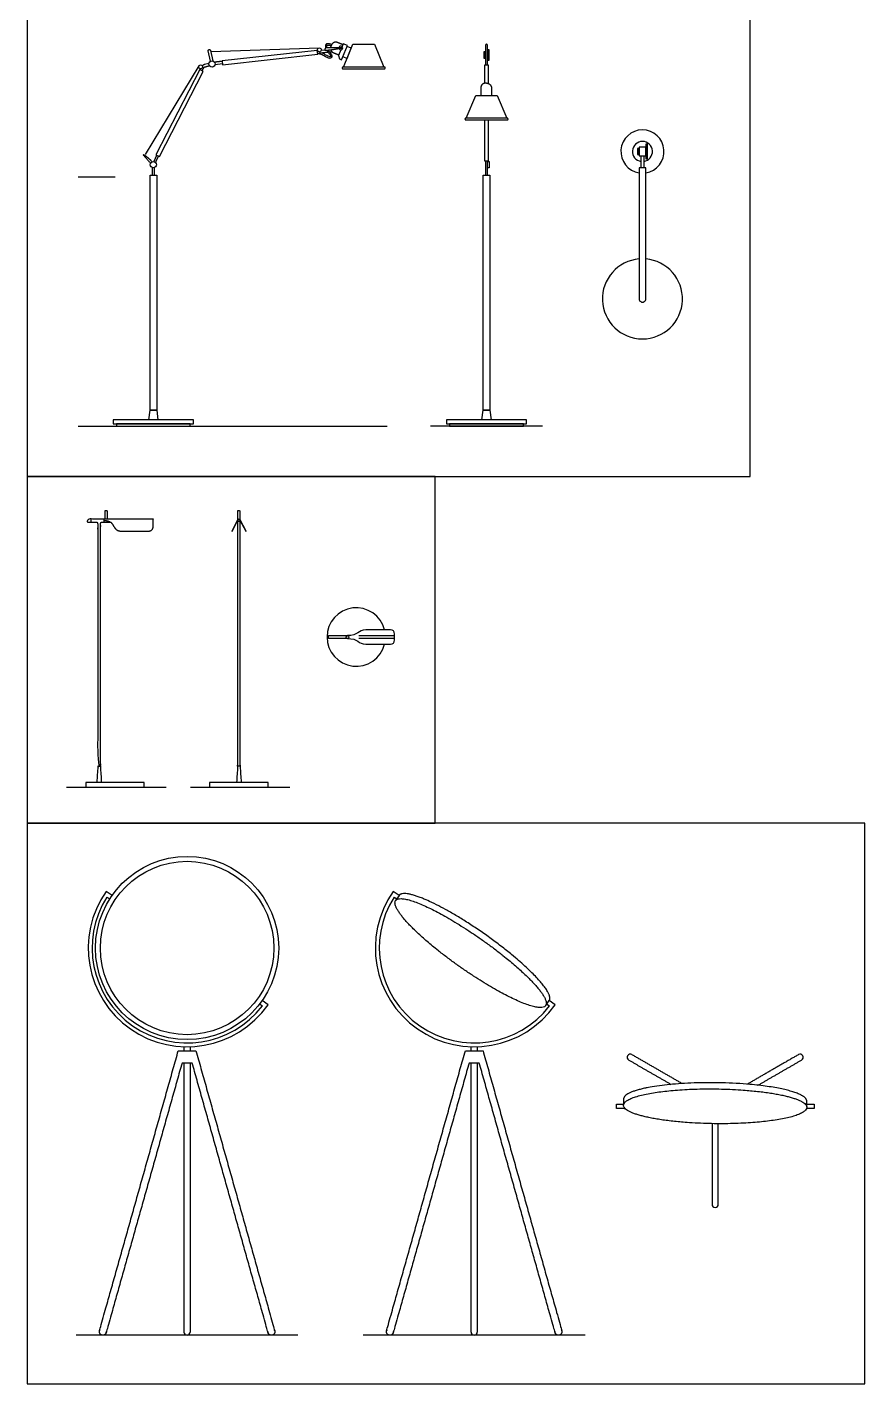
# Model space of a CAD drawing. Header units: millimetres. Extents: x 0 to 42.1, y -0.3 to 16.1.
# Drawn here: x 6.21 to 9.66, y 0.12 to 5.71 of the extents above; entities that cross this region are included whole.
import ezdxf

# ---------------------------------------------------------------- set-up
doc = ezdxf.new("R2010")
doc.units = ezdxf.units.MM
for name, color, linetype, true_color in [('AG-DETAILS', 7, 'Continuous', 0x66ffff), ('AG-DIAGRAM', 7, 'Continuous', 0xfecc66), ('AG-FURNITURE', 7, 'Continuous', 0x66ccff), ('AG-GUIDES', 7, 'Continuous', 0xcccccc), ('X-VPRT', 6, 'Continuous', 0xff00ff)]:
    doc.layers.add(name, color=color, linetype=linetype, true_color=true_color)

msp = doc.modelspace()

# ---------------------------------------------------------------- linework, layer by layer
at = {"layer": 'AG-DETAILS'}
for p, q in [((6.5218, 3.6844), (6.5218, 3.6729)), ((7.5738, 3.2043), (7.7204, 3.2043)), ((7.7204, 3.1928), (7.5738, 3.1928))]:
    msp.add_line(p, q, dxfattribs=at)
for points in [[(6.9628, 5.6132), (7.4104, 5.6281)], [(6.6938, 5.189), (6.9145, 5.5541)], [(6.4695, 3.6729), (6.4695, 3.6844)]]:
    msp.add_lwpolyline(points, dxfattribs=at)
msp.add_circle((6.8653, 1.9159), 0.3576, dxfattribs=at)
at = {"layer": 'AG-DIAGRAM'}
for points in [[(6.4163, 4.0684), (7.6898, 4.0684)], [(8.3304, 4.0685), (7.8695, 4.0685)], [(6.3682, 2.5795), (6.7787, 2.5795)], [(6.8788, 2.5795), (7.2893, 2.5795)], [(7.3225, 0.3189), (6.4081, 0.3189)], [(8.5063, 0.3189), (7.5919, 0.3189)]]:
    msp.add_lwpolyline(points, dxfattribs=at)
at = {"layer": 'AG-FURNITURE'}
for p, q in [((6.9617, 5.6181), (6.9712, 5.5745)), ((7.4041, 5.6161), (7.4025, 5.6159)), ((7.4326, 5.6192), (7.4179, 5.6176)), ((6.9212, 5.5423), (6.919, 5.5381)), ((6.981, 5.5601), (7.0111, 5.5634)), ((8.0957, 5.1624), (8.0957, 5.1034)), ((8.1042, 5.1034), (8.1042, 5.1624)), ((6.7218, 5.1342), (6.7218, 5.1034)), ((6.7303, 5.1034), (6.7303, 5.1342)), ((7.0505, 3.6346), (7.075, 3.6806)), ((7.0824, 3.6806), (7.1069, 3.6346)), ((7.0492, 3.6353), (7.0505, 3.6346)), ((7.1069, 3.6346), (7.1083, 3.6353)), ((6.5348, 2.126), (6.5461, 2.1181)), ((7.7186, 2.126), (7.7297, 2.1182)), ((7.1645, 1.6851), (7.1758, 1.6772)), ((8.3487, 1.6848), (8.3595, 1.6772)), ((6.8525, 1.4924), (6.8525, 1.5086)), ((6.8782, 1.5086), (6.8782, 1.4924)), ((8.0362, 1.4924), (8.0362, 1.5086)), ((8.0619, 1.5086), (8.0619, 1.4924)), ((6.8525, 0.3318), (6.8525, 1.4416)), ((6.8782, 1.4416), (6.8782, 0.3318)), ((8.0362, 0.3318), (8.0362, 1.4416)), ((8.0619, 1.4416), (8.0619, 0.3318))]:
    msp.add_line(p, q, dxfattribs=at)
for points in [[(6.9617, 5.5733), (6.9524, 5.6161)], [(7.499, 5.6202), (7.4891, 5.5964), (7.4936, 5.5827), (7.5023, 5.5791), (7.5065, 5.5893), (7.5264, 5.6376), (7.5091, 5.6448), (7.5045, 5.6338)], [(7.5078, 5.5924), (7.5252, 5.5853), (7.5425, 5.6273), (7.5251, 5.6344)], [(7.5103, 5.5491), (7.5491, 5.6434), (7.5936, 5.6434), (7.638, 5.6434), (7.6769, 5.5491)], [(6.9551, 5.564), (6.9376, 5.5596)], [(8.1079, 5.482), (8.1079, 5.5572), (8.092, 5.5572), (8.092, 5.4824)], [(8.0167, 5.3382), (8.0555, 5.4325), (8.1, 5.4325), (8.1444, 5.4325), (8.1833, 5.3382)], [(8.092, 5.3314), (8.092, 5.1624), (8.1079, 5.1624), (8.1079, 5.3314)], [(8.7565, 4.5934), (8.7565, 5.134), (8.7292, 5.134), (8.7292, 4.5934)], [(6.7072, 4.0939), (6.7124, 4.1345), (6.7261, 4.1345), (6.7398, 4.1345), (6.745, 4.0939)], [(8.0811, 4.0939), (8.0863, 4.1345), (8.1, 4.1345), (8.1137, 4.1345), (8.1188, 4.0939)], [(7.0736, 3.6813), (7.0492, 3.6353)], [(7.1083, 3.6353), (7.0838, 3.6813)], [(7.5266, 3.1928), (7.4486, 3.1928), (7.4486, 3.2043), (7.5266, 3.2043)], [(6.5558, 2.1326), (6.5315, 2.1497)], [(7.7396, 2.1326), (7.7152, 2.1497)], [(7.7396, 2.1326), (7.7252, 2.1116)], [(7.1992, 1.6822), (7.1748, 1.6992)], [(8.3442, 1.6782), (8.3585, 1.6992)], [(8.3829, 1.6822), (8.3586, 1.6992)], [(8.6651, 1.2927), (8.6651, 1.2673)], [(8.6713, 1.2543), (8.6354, 1.2543), (8.6354, 1.2718), (8.6659, 1.2718)], [(9.4146, 1.2718), (9.4505, 1.2718), (9.4505, 1.2543), (9.42, 1.2543)], [(9.4207, 1.2589), (9.4207, 1.2843)]]:
    msp.add_lwpolyline(points, dxfattribs=at)
for points in [[(7.0116, 5.5589), (7.404, 5.602), (7.4023, 5.6178), (7.0098, 5.5747)], [(8.0957, 5.5865), (8.0957, 5.6126), (8.089, 5.6126), (8.089, 5.5865)], [(8.1109, 5.5783), (8.1109, 5.6208), (8.1042, 5.6208), (8.1042, 5.5783)], [(6.7509, 5.1806), (6.9322, 5.5313), (6.9181, 5.5386), (6.7368, 5.1879)], [(8.7292, 5.188), (8.7292, 5.2141), (8.7226, 5.2141), (8.7226, 5.188)], [(8.7565, 5.1832), (8.7565, 5.2189), (8.7292, 5.2189), (8.7292, 5.1832)], [(8.7632, 5.1707), (8.7632, 5.2314), (8.7565, 5.2314), (8.7565, 5.1707)], [(8.1042, 5.1336), (8.1042, 5.1597), (8.1109, 5.1597), (8.1109, 5.1336)], [(8.7487, 5.134), (8.737, 5.134), (8.737, 5.1832), (8.7487, 5.1832)], [(6.7124, 4.1345), (6.7124, 5.1034), (6.7398, 5.1034), (6.7398, 4.1345)], [(8.0863, 4.1345), (8.0863, 5.1034), (8.1137, 5.1034), (8.1137, 4.1345)], [(6.561, 4.078), (6.8912, 4.078), (6.8912, 4.0939), (6.561, 4.0939)], [(7.9349, 4.078), (8.2651, 4.078), (8.2651, 4.0939), (7.9349, 4.0939)], [(6.5737, 4.0685), (6.8785, 4.0685), (6.8785, 4.078), (6.5737, 4.078)], [(7.9476, 4.0685), (8.2524, 4.0685), (8.2524, 4.078), (7.9476, 4.078)], [(6.4474, 2.5795), (6.6887, 2.5795), (6.6887, 2.5985), (6.4474, 2.5985)], [(6.9581, 2.5795), (7.1994, 2.5795), (7.1994, 2.5985), (6.9581, 2.5985)]]:
    msp.add_lwpolyline(points, close=True, dxfattribs=at)
for centre, radius in [((7.4106, 5.6203), 0.00777), ((6.9211, 5.5501), 0.00777), ((6.968, 5.5617), 0.0131), ((6.7261, 5.1467), 0.0131), ((7.0787, 3.6786), 0.00422), ((7.5264, 3.1986), 0.00574), ((6.8653, 1.9159), 0.3778)]:
    msp.add_circle(centre, radius, dxfattribs=at)
for centre, radius, start, end in [((7.4994, 5.628), 0.00777, 222.9445, 145.5719), ((8.7429, 5.2011), 0.0889, 278.8358, 261.1642), ((8.7429, 5.2011), 0.0413, 278.1738, 261.8262), ((8.7429, 4.5934), 0.1651, 94.7443, 85.2557), ((8.7429, 4.5934), 0.0137, 175.7171, 4.2829), ((7.0787, 3.6786), 0.00574, 28.0379, 151.9621), ((7.0787, 3.6786), 0.00422, 28.0379, 151.9621), ((7.5629, 3.1986), 0.1206, 14.1787, 345.8213), ((6.8653, 1.9159), 0.4075, 145, 325), ((8.0491, 1.9159), 0.4075, 145, 325), ((6.8653, 1.9159), 0.3916, 147.5542, 322.4458), ((8.0491, 1.9159), 0.3916, 147.5542, 322.4458), ((8.6929, 1.4651), 0.0129, 150, 240), ((8.6929, 1.4651), 0.0129, 60, 150), ((9.3929, 1.4651), 0.0129, 30, 120), ((9.3929, 1.4651), 0.0129, 300, 30), ((9.0429, 0.8589), 0.0129, 180, 270), ((9.0429, 0.8589), 0.0129, 270, 0), ((6.8653, 0.3318), 0.0129, 180, 0), ((8.0491, 0.3318), 0.0129, 180, 0)]:
    msp.add_arc(centre, radius, start, end, dxfattribs=at)
for points, weights in [([(7.4862, 5.6504), (7.4675, 5.6582), (7.4598, 5.6394)], [1, 0.707106781187, 1]), ([(7.4579, 5.6349), (7.4569, 5.6324), (7.4565, 5.6297)], [1, 0.990990304047, 1]), ([(7.4577, 5.62), (7.4608, 5.6118), (7.4689, 5.6085)], [1, 0.917601560496, 1]), ([(6.9376, 5.5596), (6.9319, 5.5581), (6.9279, 5.5538)], [1, 0.958842598905, 1]), ([(6.9334, 5.5451), (6.9355, 5.5492), (6.9399, 5.5503)], [1, 0.912439130923, 1]), ([(7.5081, 5.5491), (7.5047, 5.5491), (7.5047, 5.5457)], [1, 0.707106781187, 1]), ([(7.5047, 5.5457), (7.5047, 5.5423), (7.5081, 5.5423)], [1, 0.707106781187, 1]), ([(7.6825, 5.5457), (7.6825, 5.5491), (7.6791, 5.5491)], [1, 0.707106781187, 1]), ([(7.6791, 5.5423), (7.6825, 5.5423), (7.6825, 5.5457)], [1, 0.707106781186, 1]), ([(8.0145, 5.3382), (8.0111, 5.3382), (8.0111, 5.3348)], [1, 0.707106781187, 1]), ([(8.0111, 5.3348), (8.0111, 5.3314), (8.0145, 5.3314)], [1, 0.707106781187, 1]), ([(8.1889, 5.3348), (8.1889, 5.3382), (8.1854, 5.3382)], [1, 0.707106781187, 1]), ([(8.1854, 5.3314), (8.1889, 5.3314), (8.1889, 5.3348)], [1, 0.707106781186, 1])]:
    msp.add_rational_spline(points, weights, degree=2, dxfattribs=at)
for points, weights, degree, knots in [([(6.9524, 5.6161), (6.9514, 5.6207), (6.956, 5.6217), (6.9607, 5.6227), (6.9617, 5.6181)], [1, 0.707106781186, 1, 0.707106781186, 1], 2, [0, 0, 0, 0.02454369, 0.02454369, 0.04908739, 0.04908739, 0.04908739]), ([(7.5042, 5.6283), (7.4653, 5.6206), (7.4357, 5.6184), (7.4309, 5.618), (7.435, 5.6281), (7.4646, 5.6303), (7.5042, 5.6283)], [1, 1, 1, 0.707106781187, 1, 1, 1], 2, [0, 0, 0, 0.2167879, 0.2167879, 0.272555, 0.272555, 0.4893429, 0.4893429, 0.4893429]), ([(7.461, 5.6419), (7.4609, 5.642), (7.4608, 5.642), (7.4607, 5.642), (7.4581, 5.643), (7.4534, 5.6444), (7.447, 5.6456), (7.4424, 5.6453), (7.439, 5.6438), (7.4367, 5.6413), (7.4356, 5.6372), (7.4359, 5.6329), (7.4366, 5.6297), (7.437, 5.6282)], [0.954437183645, 0.968213796408, 0.98340140186, 1, 1, 1, 1, 1, 1, 1, 1, 1, 1, 1], 3, [0.4644029, 0.4644029, 0.4644029, 0.4644029, 0.4656119, 0.4656119, 0.4656119, 0.4931594, 0.5136959, 0.5293429, 0.5376316, 0.5503511, 0.5616726, 0.5778851, 0.593273, 0.593273, 0.593273, 0.593273]), ([(8.1042, 5.6388), (8.1042, 5.6431), (8.1, 5.6431), (8.0957, 5.6431), (8.0957, 5.6388)], [1, 0.707106781149, 1, 0.707106781149, 1], 2, [11.10436379, 11.10436379, 11.10436379, 11.12632294, 11.12632294, 11.14828208, 11.14828208, 11.14828208]), ([(8.1217, 5.4325), (8.1217, 5.4587), (8.1217, 5.4638), (8.1217, 5.4826), (8.0951, 5.4826), (8.0763, 5.4826), (8.0763, 5.4638), (8.0763, 5.4587), (8.0763, 5.4325)], [1, 1, 1, 0.707106781187, 1, 0.707106781186, 1, 1, 1], 2, [0.3347386, 0.3347386, 0.3347386, 0.347303, 0.347303, 0.4697359, 0.4697359, 0.5669562, 0.5669562, 0.5795206, 0.5795206, 0.5795206]), ([(6.5268, 3.6844), (6.5268, 3.7051), (6.5268, 3.7188), (6.5268, 3.7235), (6.5362, 3.7188), (6.5362, 3.7051), (6.5362, 3.6844)], [1, 1, 1, 0.707106781187, 1, 1, 1], 2, [0.0268371, 0.0268371, 0.0268371, 0.1260625, 0.1260625, 0.1744162, 0.1744162, 0.2736416, 0.2736416, 0.2736416]), ([(7.074, 3.6819), (7.074, 3.7055), (7.074, 3.7188), (7.074, 3.7235), (7.0834, 3.7188), (7.0834, 3.7055), (7.0834, 3.6819)], [1, 1, 1, 0.707106781187, 1, 1, 1], 2, [0.0297546, 0.0297546, 0.0297546, 0.1260625, 0.1260625, 0.1744162, 0.1744162, 0.270724, 0.270724, 0.270724]), ([(8.3585, 1.6992), (8.3712, 1.7178), (8.326, 1.7721), (8.1822, 1.9447), (7.9052, 2.0885), (7.7606, 2.1636), (7.7396, 2.1326)], [0.860240913854, 0.884848200176, 1, 0.707106781187, 1, 0.822186017025, 0.860271962833], 2, [0, 0, 0, 0.765615, 0.765615, 2.712987, 2.712987, 3.895227, 3.895227, 3.895227]), ([(8.1785, 1.7222), (8.4555, 1.5784), (8.3116, 1.751), (8.1678, 1.9236), (7.8908, 2.0675), (7.6138, 2.2113), (7.7577, 2.0387), (7.9016, 1.8661), (8.1785, 1.7222)], [1, 0.707106781187, 1, 0.707106781187, 1, 0.707106781187, 1, 0.707106781187, 1], 2, [0, 0, 0, 1.947133, 1.947133, 3.894266, 3.894266, 5.841399, 5.841399, 7.788532, 7.788532, 7.788532]), ([(6.8443, 1.4416), (6.6855, 0.877), (6.5315, 0.3293), (6.5277, 0.3156), (6.5139, 0.3194), (6.5002, 0.3233), (6.504, 0.3371), (6.6639, 0.9057), (6.8289, 1.4924)], [1, 1, 1, 0.707106781187, 1, 0.707106781187, 1, 1, 1], 2, [-8.104098, -8.104098, -8.104098, -4.25149, -4.25149, -4.177858, -4.177858, -4.104227, -4.104227, -0.104769, -0.104769, -0.104769]), ([(6.9017, 1.4924), (7.0668, 0.9057), (7.2266, 0.3371), (7.2305, 0.3233), (7.2167, 0.3194), (7.203, 0.3156), (7.1991, 0.3293), (7.0451, 0.877), (6.8863, 1.4416)], [1, 1, 1, 0.707106781187, 1, 0.707106781187, 1, 1, 1], 2, [0.104769, 0.104769, 0.104769, 4.104227, 4.104227, 4.177858, 4.177858, 4.25149, 4.25149, 8.104098, 8.104098, 8.104098]), ([(8.028, 1.4416), (7.8693, 0.877), (7.7153, 0.3293), (7.7114, 0.3156), (7.6976, 0.3194), (7.6839, 0.3233), (7.6878, 0.3371), (7.8476, 0.9057), (8.0126, 1.4924)], [1, 1, 1, 0.707106781187, 1, 0.707106781187, 1, 1, 1], 2, [-8.104098, -8.104098, -8.104098, -4.25149, -4.25149, -4.177858, -4.177858, -4.104227, -4.104227, -0.104769, -0.104769, -0.104769]), ([(8.0855, 1.4924), (8.2505, 0.9057), (8.4104, 0.3371), (8.4142, 0.3233), (8.4005, 0.3194), (8.3867, 0.3156), (8.3829, 0.3293), (8.2289, 0.877), (8.0701, 1.4416)], [1, 1, 1, 0.707106781187, 1, 0.707106781187, 1, 1, 1], 2, [0.104769, 0.104769, 0.104769, 4.104227, 4.104227, 4.177858, 4.177858, 4.25149, 4.25149, 8.104098, 8.104098, 8.104098]), ([(9.4207, 1.2843), (9.4207, 1.3069), (9.3527, 1.3261), (9.1365, 1.3874), (8.8267, 1.3498), (8.665, 1.3302), (8.6651, 1.2927)], [0.860240913854, 0.884848200176, 1, 0.707106781187, 1, 0.822186017025, 0.860271962833], 2, [0, 0, 0, 0.765615, 0.765615, 2.712987, 2.712987, 3.895227, 3.895227, 3.895227]), ([(9.2591, 1.2018), (9.5689, 1.2393), (9.3527, 1.3006), (9.1365, 1.3619), (8.8267, 1.3243), (8.5169, 1.2867), (8.7331, 1.2254), (8.9493, 1.1642), (9.2591, 1.2018)], [1, 0.707106781187, 1, 0.707106781187, 1, 0.707106781187, 1, 0.707106781187, 1], 2, [0, 0, 0, 1.947133, 1.947133, 3.894266, 3.894266, 5.841399, 5.841399, 7.788532, 7.788532, 7.788532])]:
    msp.add_rational_spline(points, weights, degree=degree, knots=knots, dxfattribs=at)
for points, degree in [([(7.4035, 5.6065), (7.4174, 5.608), (7.4459, 5.6111)], 2), ([(7.4524, 5.6118), (7.4571, 5.6124), (7.4621, 5.6129)], 2), ([(7.4598, 5.6394), (7.4589, 5.6372), (7.4579, 5.6349)], 2), ([(7.4689, 5.6085), (7.4797, 5.604), (7.4905, 5.5996)], 2), ([(7.5078, 5.6416), (7.497, 5.646), (7.4862, 5.6504)], 2), ([(8.0957, 5.6388), (8.0957, 5.5975), (8.0957, 5.5563)], 2), ([(8.1042, 5.5563), (8.1042, 5.5975), (8.1042, 5.6388)], 2), ([(6.9275, 5.5338), (6.9304, 5.5394), (6.9334, 5.5451)], 2), ([(6.9399, 5.5503), (6.9484, 5.5525), (6.9569, 5.5547)], 2), ([(7.0101, 5.5728), (6.9945, 5.5711), (6.9787, 5.5694)], 2), ([(7.6791, 5.5491), (7.5936, 5.5491), (7.5081, 5.5491)], 2), ([(7.5081, 5.5423), (7.5936, 5.5423), (7.6791, 5.5423)], 2), ([(8.1854, 5.3382), (8.1, 5.3382), (8.0145, 5.3382)], 2), ([(8.0145, 5.3314), (8.1, 5.3314), (8.1854, 5.3314)], 2), ([(6.7402, 5.1861), (6.7346, 5.1744), (6.7275, 5.1597)], 2), ([(6.7352, 5.1561), (6.7422, 5.1706), (6.7478, 5.1822)], 2), ([(6.4968, 2.6678), (6.4968, 2.636), (6.4934, 2.6264), (6.4934, 2.5985)], 3), ([(6.5082, 2.6678), (6.5082, 2.636), (6.5116, 2.6264), (6.5116, 2.5985)], 3), ([(7.073, 2.6678), (7.073, 2.636), (7.0696, 2.6264), (7.0696, 2.5985)], 3), ([(7.0844, 2.6678), (7.0844, 2.636), (7.0878, 2.6264), (7.0878, 2.5985)], 3), ([(6.8289, 1.4924), (6.8471, 1.4924), (6.8653, 1.4924)], 2), ([(6.8653, 1.4924), (6.8835, 1.4924), (6.9017, 1.4924)], 2), ([(8.0126, 1.4924), (8.0308, 1.4924), (8.0491, 1.4924)], 2), ([(8.0491, 1.4924), (8.0673, 1.4924), (8.0855, 1.4924)], 2), ([(8.9059, 1.357), (8.8026, 1.4166), (8.6993, 1.4762)], 2), ([(9.3865, 1.4762), (9.2809, 1.4153), (9.1752, 1.3543)], 2), ([(6.8653, 1.4416), (6.8548, 1.4416), (6.8443, 1.4416)], 2), ([(6.8863, 1.4416), (6.8758, 1.4416), (6.8653, 1.4416)], 2), ([(8.0491, 1.4416), (8.0385, 1.4416), (8.028, 1.4416)], 2), ([(8.0701, 1.4416), (8.0596, 1.4416), (8.0491, 1.4416)], 2), ([(8.6865, 1.454), (8.7735, 1.4037), (8.8606, 1.3534)], 2), ([(9.2193, 1.35), (9.3093, 1.402), (9.3994, 1.454)], 2), ([(9.03, 1.1915), (9.03, 1.0252), (9.03, 0.8589)], 2), ([(9.0558, 0.8589), (9.0558, 1.025), (9.0558, 1.1912)], 2)]:
    msp.add_open_spline(points, degree=degree, dxfattribs=at)
for points, degree, knots in [([(7.4037, 5.6048), (7.4146, 5.6033), (7.4252, 5.6002), (7.4376, 5.5917), (7.4483, 5.5865), (7.458, 5.5856), (7.4636, 5.5905), (7.4635, 5.5958), (7.4619, 5.5996), (7.4581, 5.6053), (7.4544, 5.6093), (7.4471, 5.6192)], 3, [0.0040532, 0.0040532, 0.0040532, 0.0040532, 0.0699441, 0.1227606, 0.1653846, 0.1983655, 0.2237628, 0.2377883, 0.2524202, 0.2692891, 0.31114, 0.31114, 0.31114, 0.31114]), ([(7.4409, 5.6188), (7.4428, 5.6153), (7.4474, 5.6089), (7.4535, 5.6021), (7.4569, 5.5973), (7.4579, 5.595), (7.4581, 5.5935), (7.4574, 5.5926), (7.4549, 5.5913), (7.449, 5.5923), (7.4398, 5.5968), (7.4297, 5.6037), (7.4215, 5.6068), (7.417, 5.608)], 3, [0.6269308, 0.6269308, 0.6269308, 0.6269308, 0.6659534, 0.7037564, 0.716388, 0.7243523, 0.7280759, 0.7303778, 0.7352756, 0.7540937, 0.7879553, 0.8362363, 0.873533, 0.873533, 0.873533, 0.873533]), ([(7.4426, 5.6286), (7.4421, 5.6302), (7.4414, 5.6329), (7.4412, 5.6363), (7.4416, 5.6384), (7.4423, 5.6393), (7.444, 5.6398), (7.447, 5.6398), (7.4522, 5.6389), (7.4563, 5.6377), (7.4587, 5.6369)], 3, [0.34540628, 0.34540628, 0.34540628, 0.34540628, 0.36132926, 0.37350199, 0.37834388, 0.38169421, 0.38480237, 0.39462169, 0.41168691, 0.43666925, 0.43666925, 0.43666925, 0.43666925]), ([(6.7209, 5.1587), (6.7023, 5.1795), (6.6837, 5.1876), (6.696, 5.1738), (6.7146, 5.153)], 2, [0.1317192, 0.1317192, 0.1317192, 0.2735957, 0.2735957, 0.3717319, 0.3717319, 0.3717319]), ([(6.5218, 3.6793), (6.5513, 3.6793), (6.5607, 3.6583), (6.5635, 3.654), (6.5663, 3.6497), (6.5755, 3.6353), (6.5941, 3.6353), (6.6468, 3.6353), (6.7042, 3.6353), (6.7255, 3.6353), (6.7255, 3.6572), (6.7255, 3.6708), (6.7255, 3.6844), (6.5897, 3.6844), (6.4538, 3.6844), (6.4538, 3.6786), (6.4538, 3.6729), (6.4748, 3.6729), (6.4896, 3.6729), (6.4968, 3.6729), (6.4968, 3.6628), (6.4968, 3.1653), (6.4968, 2.6678), (6.5025, 2.6678), (6.5082, 2.6678), (6.5082, 3.1653), (6.5082, 3.6628), (6.5082, 3.6729), (6.5154, 3.6729), (6.5332, 3.6729), (6.5483, 3.6729)], 2, [-0.896381, -0.896381, -0.896381, -0.758701, -0.758701, -0.724962, -0.724962, -0.607861, -0.607861, -0.23165, -0.23165, -0.089776, -0.089776, -0.000643, -0.000643, 0.79109, 0.79109, 0.828751, 0.828751, 0.967064, 0.967064, 1.023835, 1.023835, 4.288435, 4.288435, 4.307265, 4.307265, 7.571865, 7.571865, 7.628636, 7.628636, 7.703589, 7.703589, 7.703589]), ([(7.073, 3.6768), (7.073, 3.1581), (7.073, 2.6678), (7.0787, 2.6678), (7.0844, 2.6678), (7.0844, 3.1581), (7.0844, 3.6768)], 2, [1.071471, 1.071471, 1.071471, 4.28872, 4.28872, 4.307549, 4.307549, 7.524798, 7.524798, 7.524798]), ([(7.5266, 3.1928), (7.5704, 3.1928), (7.5704, 3.169), (7.6019, 3.169), (7.6268, 3.169), (7.6651, 3.169), (7.7034, 3.169), (7.7147, 3.169), (7.7204, 3.1746), (7.7204, 3.1874), (7.7204, 3.1948), (7.7204, 3.2023), (7.7204, 3.2098), (7.7204, 3.2226), (7.7147, 3.2281), (7.7034, 3.2281), (7.6651, 3.2281), (7.6268, 3.2281), (7.6019, 3.2281), (7.5704, 3.2281), (7.5704, 3.2043), (7.5266, 3.2043)], 3, [0, 0, 0, 0, 0.268454, 0.268454, 0.268454, 0.645346, 0.645346, 0.645346, 0.748758, 0.748758, 0.748758, 0.822197, 0.822197, 0.822197, 0.92561, 0.92561, 0.92561, 1.302502, 1.302502, 1.302502, 1.570956, 1.570956, 1.570956, 1.570956])]:
    msp.add_open_spline(points, degree=degree, knots=knots, dxfattribs=at)
at = {"layer": 'AG-GUIDES'}
msp.add_lwpolyline([(6.4163, 5.0971), (6.5687, 5.0971)], dxfattribs=at)
at = {"layer": 'X-VPRT'}
for points in [[(6.2057, 3.8606), (9.1873, 3.8606), (9.1873, 5.8512), (6.2057, 5.8512)], [(6.2057, 2.4308), (7.8888, 2.4308), (7.8888, 3.8606), (6.2057, 3.8606)], [(6.2057, 2.4308), (6.2057, 0.1183), (9.6601, 0.1183), (9.6601, 2.4308)]]:
    msp.add_lwpolyline(points, close=True, dxfattribs=at)

doc.saveas('drawing.dxf')
